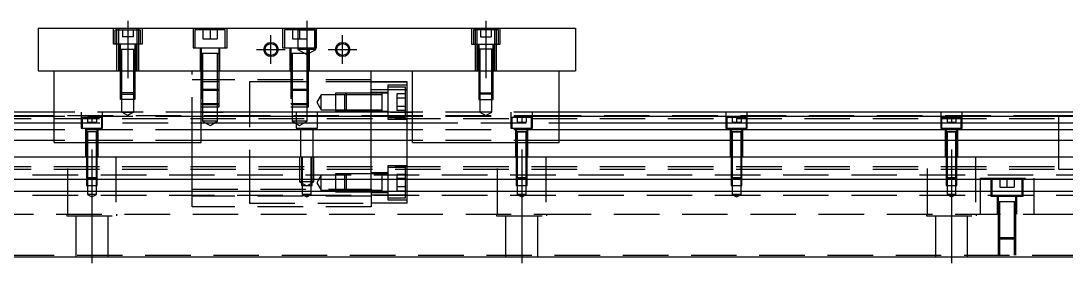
# Model space of a CAD drawing. Extents: x -10 to 725, y -280 to 77.
# Drawn here: x 180.2 to 472, y -218.4 to -150.4 of the extents above; entities that cross this region are included whole.
import ezdxf

# ---------------------------------------------------------------- set-up
doc = ezdxf.new("R2010")
doc.units = 0
doc.linetypes.add('CENTER', pattern=[50.8, 31.75, -6.35, 6.35, -6.35])
doc.linetypes.add('DASHED', pattern=[19.05, 12.7, -6.35])
doc.layers.get('0').update_dxf_attribs({"linetype": 'CONTINUOUS'})
doc.layers.add('CENTER', color=1, linetype='CENTER')

msp = doc.modelspace()

# ---------------------------------------------------------------- linework, layer by layer
at = {"color": 7, "linetype": 'CONTINUOUS'}
for p, q in [((185, -152.45), (335, -152.45)), ((185, -152.45), (185, -164.45)), ((335, -152.45), (335, -164.45)), ((185, -164.45), (335, -164.45)), ((189.5, -184.45), (189.5, -164.45)), ((230.5, -184.45), (230.5, -164.45)), ((278, -175.95), (278, -164.45)), ((289.5, -184.45), (289.5, -164.45)), ((330.5, -184.45), (330.5, -164.45)), ((278, -167.45), (288, -167.45)), ((288, -169.753062), (288, -167.45)), ((288, -175.95), (288, -169.753062)), ((189.5, -175.95), (0, -175.95)), ((189.5, -177.202272), (0, -177.202272)), ((289.5, -175.95), (230.5, -175.95)), ((289.5, -177.202272), (230.5, -177.202272)), ((520, -175.95), (330.5, -175.95)), ((520, -177.202272), (330.5, -177.202272)), ((470, -184.249932), (470, -176.949994)), ((0, -178.97668), (189.5, -178.97668)), ((189.5, -180.873076), (0, -180.873076)), ((230.5, -178.97668), (289.5, -178.97668)), ((289.5, -180.873076), (230.5, -180.873076)), ((330.5, -178.97668), (520, -178.97668)), ((520, -180.873076), (330.5, -180.873076)), ((189.5, -183.927372), (0, -183.927372)), ((189.5, -184.45), (230.5, -184.45)), ((289.5, -183.927372), (230.5, -183.927372)), ((289.5, -184.45), (330.5, -184.45)), ((520, -183.927372), (330.5, -183.927372)), ((470, -188.45), (470, -184.249932)), ((0, -188.45), (520, -188.45)), ((470, -191.950006), (470, -188.45)), ((520, -194.75), (0, -194.75)), ((520, -198.15), (0, -198.15)), ((0, -216.45), (520, -216.45))]:
    msp.add_line(p, q, dxfattribs=at)
at = {"color": 3, "linetype": 'DASHED'}
for p, q in [((206, -156.95), (206, -152.45)), ((206.5, -152.95), (213.5, -152.95)), ((206.5, -156.95), (206.5, -152.95)), ((207.000006, -152.95), (207.000006, -152.45)), ((207.000006, -156.95), (207.000006, -152.95)), ((207.5, -164.45), (207.5, -152.45)), ((208.5, -152.95), (208.5, -154.95)), ((210, -152.95), (210, -154.95)), ((211.5, -152.95), (211.5, -154.95)), ((212.5, -152.45), (212.5, -164.45)), ((212.999994, -152.45), (212.999994, -152.95)), ((212.999994, -152.95), (212.999994, -156.95)), ((213.5, -152.95), (213.5, -156.95)), ((214, -152.45), (214, -156.95)), ((228.25, -152.45), (228.25, -157.95)), ((237.25, -152.95), (228.75, -152.95)), ((228.75, -152.95), (228.75, -157.95)), ((231, -152.95), (231, -155.45)), ((233, -152.95), (233, -155.45)), ((235, -152.95), (235, -155.45)), ((237.25, -157.95), (237.25, -152.95)), ((237.75, -157.95), (237.75, -152.45)), ((253.25, -152.45), (253.25, -157.95)), ((262.25, -152.95), (253.75, -152.95)), ((253.75, -152.95), (253.75, -157.95)), ((256, -152.95), (256, -155.45)), ((257.5, -152.95), (257, -152.45)), ((257.5, -152.95), (257.5, -158.45)), ((257.5, -152.95), (262.5, -152.95)), ((258, -152.95), (258, -155.45)), ((260, -152.95), (260, -155.45)), ((262.25, -157.95), (262.25, -152.95)), ((262.5, -152.95), (263, -152.45)), ((262.5, -158.45), (262.5, -152.95)), ((262.75, -157.95), (262.75, -152.45)), ((306, -152.45), (306, -156.95)), ((313.5, -152.95), (306.5, -152.95)), ((306.5, -152.95), (306.5, -156.95)), ((307.000006, -152.45), (307.000006, -152.95)), ((307.000006, -152.95), (307.000006, -156.95)), ((307.5, -152.45), (307.5, -164.45)), ((308.5, -152.95), (308.5, -154.95)), ((310, -152.95), (310, -154.95)), ((311.5, -152.95), (311.5, -154.95)), ((312.5, -164.45), (312.5, -152.45)), ((312.999994, -152.95), (312.999994, -152.45)), ((312.999994, -156.95), (312.999994, -152.95)), ((313.5, -156.95), (313.5, -152.95)), ((314, -156.95), (314, -152.45)), ((214, -156.95), (206, -156.95)), ((207.000006, -164.45), (207.000006, -156.95)), ((207.75, -164.45), (207.75, -156.95)), ((208, -158.35), (208, -156.95)), ((210, -154.95), (208.5, -154.95)), ((211.5, -154.95), (210, -154.95)), ((212, -156.95), (212, -158.35)), ((212.25, -156.95), (212.25, -164.45)), ((212.999994, -156.95), (212.999994, -164.45)), ((231, -155.45), (233, -155.45)), ((233, -155.45), (235, -155.45)), ((256, -155.45), (258, -155.45)), ((258, -155.45), (260, -155.45)), ((306, -156.95), (314, -156.95)), ((307.000006, -156.95), (307.000006, -164.45)), ((307.75, -156.95), (307.75, -164.45)), ((308, -156.95), (308, -158.35)), ((308.5, -154.95), (310, -154.95)), ((310, -154.95), (311.5, -154.95)), ((312, -158.35), (312, -156.95)), ((312.25, -164.45), (312.25, -156.95)), ((312.999994, -164.45), (312.999994, -156.95)), ((207.999994, -158.35), (212.000006, -158.35)), ((207.999994, -158.35), (212.000006, -158.35)), ((207.999994, -158.35), (212.000006, -158.35)), ((208, -158.35), (208, -158.345)), ((208, -158.35), (208.216668, -158.35)), ((208, -158.355), (208, -158.35)), ((208, -164.45), (208, -158.35)), ((208.216668, -158.35), (211.783292, -158.35)), ((208.35, -164.45), (208.35, -158.35)), ((211.65, -158.35), (211.65, -164.45)), ((211.783292, -158.35), (212, -158.35)), ((212, -158.345), (212, -158.35)), ((212, -158.35), (212, -158.355)), ((212, -158.35), (212, -164.45)), ((228.25, -157.95), (237.75, -157.95)), ((230.25, -157.95), (230.25, -164.45)), ((235.500006, -159.55), (230.499994, -159.55)), ((235.500006, -159.55), (230.499994, -159.55)), ((230.5, -157.95), (230.5, -159.55)), ((230.5, -159.545), (230.5, -159.55)), ((230.5, -159.55), (230.757448, -159.55)), ((230.757468, -159.55), (230.5, -159.55)), ((230.5, -159.55), (230.5, -159.555)), ((230.5, -159.55), (230.500006, -174.45)), ((235.242552, -159.55), (230.757468, -159.55)), ((230.9, -159.55), (230.9, -164.45)), ((235.1, -164.45), (235.1, -159.55)), ((235.5, -159.55), (235.242552, -159.55)), ((235.242602, -159.55), (235.5, -159.55)), ((235.5, -159.55), (235.5, -157.95)), ((235.5, -159.55), (235.5, -159.545)), ((235.5, -159.555), (235.5, -159.55)), ((235.5, -164.45), (235.5, -159.55)), ((235.75, -164.45), (235.75, -157.95)), ((253.25, -157.95), (262.75, -157.95)), ((255.25, -157.95), (255.25, -164.45)), ((260.500006, -159.55), (255.499994, -159.55)), ((260.500006, -159.55), (255.499994, -159.55)), ((255.5, -157.95), (255.5, -159.55)), ((255.5, -159.545), (255.5, -159.55)), ((255.5, -159.55), (255.757448, -159.55)), ((255.757468, -159.55), (255.5, -159.55)), ((255.5, -159.55), (255.5, -159.555)), ((255.5, -159.55), (255.500006, -174.45)), ((260.242552, -159.55), (255.757468, -159.55)), ((255.9, -159.55), (255.9, -164.45)), ((262.5, -158.45), (257.5, -158.45)), ((257.5, -158.45), (260, -159.893376)), ((260, -159.893376), (262.5, -158.45)), ((260.1, -164.45), (260.1, -159.55)), ((260.5, -159.55), (260.242552, -159.55)), ((260.242602, -159.55), (260.5, -159.55)), ((260.5, -159.55), (260.5, -157.95)), ((260.5, -159.55), (260.5, -159.545)), ((260.5, -159.555), (260.5, -159.55)), ((260.5, -164.45), (260.5, -159.55)), ((260.75, -164.45), (260.75, -157.95)), ((312.000006, -158.35), (307.999994, -158.35)), ((312.000006, -158.35), (307.999994, -158.35)), ((312.000006, -158.35), (307.999994, -158.35)), ((308, -158.345), (308, -158.35)), ((308.216708, -158.35), (308, -158.35)), ((308, -158.35), (308, -158.355)), ((308, -158.35), (308, -164.45)), ((311.783332, -158.35), (308.216708, -158.35)), ((308.35, -158.35), (308.35, -164.45)), ((311.65, -164.45), (311.65, -158.35)), ((312, -158.35), (311.783332, -158.35)), ((312, -158.35), (312, -158.345)), ((312, -158.355), (312, -158.35)), ((312, -164.45), (312, -158.35)), ((208, -170.6), (208, -164.45)), ((208.000006, -170.600006), (208.000006, -164.45)), ((208.35, -170.95), (208.35, -164.45)), ((211.65, -164.45), (211.65, -170.95)), ((211.999994, -164.45), (211.999994, -170.600006)), ((212, -164.45), (212, -170.6)), ((228, -184.45), (228, -164.45)), ((230.9, -164.45), (230.9, -169.95)), ((235.1, -169.95), (235.1, -164.45)), ((235.499994, -169.550006), (235.499994, -164.45)), ((235.5, -169.55), (235.5, -164.45)), ((255.9, -164.45), (255.9, -169.95)), ((260.1, -169.95), (260.1, -164.45)), ((260.499994, -169.550006), (260.499994, -164.45)), ((260.5, -169.55), (260.5, -164.45)), ((308, -164.45), (308, -170.6)), ((308.000006, -164.45), (308.000006, -170.600006)), ((308.35, -164.45), (308.35, -170.95)), ((311.65, -170.95), (311.65, -164.45)), ((311.999994, -170.600006), (311.999994, -164.45)), ((312, -170.6), (312, -164.45)), ((278, -166.95), (228, -166.95)), ((230.9, -167.45), (230.5, -167.45)), ((235.1, -167.45), (230.9, -167.45)), ((235.5, -167.45), (235.1, -167.45)), ((244, -167.45), (244, -198.15)), ((255.5, -167.45), (244, -167.45)), ((255.9, -167.45), (255.5, -167.45)), ((260.1, -167.45), (255.9, -167.45)), ((260.5, -167.45), (260.1, -167.45)), ((278, -167.45), (260.5, -167.45)), ((283, -167.45), (278, -167.45)), ((282.6, -168.45), (282.6, -177.95)), ((288, -168.45), (282.6, -168.45)), ((283, -168.95), (282.6, -168.95)), ((283.35, -167.45), (283, -167.45)), ((283.35, -168.95), (283, -168.95)), ((286.65, -167.45), (283.35, -167.45)), ((286.65, -168.95), (283.35, -168.95)), ((287, -167.45), (286.65, -167.45)), ((287, -168.95), (286.65, -168.95)), ((288, -167.45), (287, -167.45)), ((287.6, -168.95), (287, -168.95)), ((287.6, -177.45), (287.6, -168.95)), ((212, -170.6), (208, -170.6)), ((208.35, -170.95), (208, -170.6)), ((208.000006, -172.45), (208.000006, -170.600006)), ((208.35, -170.95), (211.65, -170.95)), ((208.35, -172.45), (208.35, -170.95)), ((212, -170.6), (211.65, -170.95)), ((211.65, -170.95), (211.65, -172.45)), ((211.999994, -170.600006), (211.999994, -172.45)), ((230.5, -169.55), (235.5, -169.55)), ((230.5, -169.55), (230.9, -169.95)), ((235.1, -169.95), (230.9, -169.95)), ((230.9, -169.95), (230.9, -174.45)), ((235.1, -169.95), (235.5, -169.55)), ((235.1, -174.45), (235.1, -169.95)), ((235.499994, -174.45), (235.499994, -169.550006)), ((255.5, -169.55), (260.5, -169.55)), ((255.5, -169.55), (255.9, -169.95)), ((260.1, -169.95), (255.9, -169.95)), ((255.9, -169.95), (255.9, -174.45)), ((260.1, -169.95), (260.5, -169.55)), ((260.1, -174.45), (260.1, -169.95)), ((260.499994, -174.45), (260.499994, -169.550006)), ((264, -171.1), (262.787564, -173.2)), ((264, -175.3), (264, -171.1)), ((268, -171.1), (264, -171.1)), ((268, -170.700006), (268, -175.699994)), ((270.999994, -170.700006), (268, -170.700006)), ((270.6, -171.1), (268, -171.1)), ((271, -170.7), (270.6, -171.1)), ((270.6, -175.3), (270.6, -171.1)), ((278, -171.1), (270.6, -171.1)), ((278, -170.700006), (270.999994, -170.700006)), ((271, -170.7), (271, -175.7)), ((278, -170.7), (271, -170.7)), ((283, -169.753062), (278, -169.753062)), ((282.6, -170.45), (278, -170.45)), ((281, -170.7), (278, -170.7)), ((281, -171.1), (278, -171.1)), ((281, -170.7), (280.995, -170.7)), ((281, -173.049968), (281, -170.699994)), ((281, -170.957468), (281, -170.7)), ((282.6, -170.7), (281, -170.7)), ((281.005, -170.7), (281, -170.7)), ((281, -173.049954), (281, -170.957468)), ((283.35, -169.753062), (283, -169.753062)), ((286.65, -169.753062), (283.35, -169.753062)), ((285.1, -170.890598), (285.1, -172.0453)), ((287.6, -170.890598), (285.1, -170.890598)), ((287.6, -172.0453), (285.1, -172.0453)), ((285.1, -172.0453), (285.1, -174.3547)), ((287, -169.753062), (286.65, -169.753062)), ((288, -169.753062), (287, -169.753062)), ((308, -170.6), (312, -170.6)), ((308, -170.6), (308.35, -170.95)), ((308.000006, -170.600006), (308.000006, -172.45)), ((311.65, -170.95), (308.35, -170.95)), ((308.35, -170.95), (308.35, -172.45)), ((311.65, -170.95), (312, -170.6)), ((311.65, -172.45), (311.65, -170.95)), ((311.999994, -172.45), (311.999994, -170.600006)), ((211.999994, -172.45), (208.000006, -172.45)), ((208.35, -175.95), (208.35, -172.45)), ((211.65, -172.45), (211.65, -175.95)), ((230.5, -173.55), (235.5, -173.55)), ((230.5, -173.55), (230.9, -173.95)), ((230.500006, -174.45), (235.499994, -174.45)), ((235.1, -173.95), (230.9, -173.95)), ((230.9, -174.45), (230.9, -178.45)), ((235.1, -173.95), (235.5, -173.55)), ((235.1, -178.45), (235.1, -174.45)), ((255.5, -173.55), (260.5, -173.55)), ((255.5, -173.55), (255.9, -173.95)), ((255.500006, -174.45), (260.499994, -174.45)), ((260.1, -173.95), (255.9, -173.95)), ((255.9, -174.45), (255.9, -178.45)), ((260.1, -173.95), (260.5, -173.55)), ((260.1, -178.45), (260.1, -174.45)), ((262.787564, -173.2), (264, -175.3)), ((281, -173.40002), (281, -173.049954)), ((281, -175.700006), (281, -173.049968)), ((281, -175.442552), (281, -173.40002)), ((285.1, -174.3547), (285.1, -175.509402)), ((287.6, -174.3547), (285.1, -174.3547)), ((308.000006, -172.45), (311.999994, -172.45)), ((308.35, -172.45), (308.35, -175.95)), ((311.65, -175.95), (311.65, -172.45)), ((37, -177.7), (470, -177.7)), ((189.5, -176.95), (40.5, -176.95)), ((233.35, -175.95), (189.5, -175.95)), ((244, -176.95), (189.5, -176.95)), ((230.5, -177.202272), (189.5, -177.202272)), ((197, -175.95), (197, -180.45)), ((202.75, -177.45), (197.25, -177.45)), ((197.25, -177.45), (197.25, -180.45)), ((198.75, -177.45), (198.75, -178.75)), ((200, -177.45), (200, -178.75)), ((201.25, -177.45), (201.25, -178.75)), ((202.75, -180.45), (202.75, -177.45)), ((203, -180.45), (203, -175.95)), ((208.35, -175.95), (211.65, -175.95)), ((210, -176.902628), (208.35, -175.95)), ((211.65, -175.95), (210, -176.902628)), ((230.5, -175.95), (236.65, -175.95)), ((236.65, -175.95), (233.35, -175.95)), ((288, -176.95), (244, -176.95)), ((257, -175.95), (257, -180.45)), ((263, -180.45), (263, -175.95)), ((264, -175.3), (268, -175.3)), ((268, -175.3), (270.6, -175.3)), ((268, -175.699994), (271, -175.699994)), ((270.6, -175.3), (278, -175.3)), ((270.6, -175.3), (271, -175.7)), ((270.6, -175.3), (278, -175.3)), ((271, -175.699994), (278, -175.699994)), ((271, -175.7), (278, -175.699998)), ((278, -175.3), (281, -175.3)), ((278, -175.699998), (281.005, -175.7)), ((278, -188.45), (278, -175.95)), ((280.995, -175.7), (282.6, -175.7)), ((281, -175.7), (281, -175.442552)), ((282.6, -177.45), (287.6, -177.45)), ((282.6, -177.95), (288, -177.95)), ((283.35, -175.95), (289.5, -175.95)), ((287.6, -175.509402), (285.1, -175.509402)), ((330.5, -175.95), (286.65, -175.95)), ((288, -188.45), (288, -175.95)), ((330.5, -176.95), (288, -176.95)), ((330.5, -177.202272), (289.5, -177.202272)), ((311.65, -175.95), (308.35, -175.95)), ((308.35, -175.95), (310, -176.902628)), ((310, -176.902628), (311.65, -175.95)), ((317, -175.95), (317, -180.45)), ((322.75, -177.45), (317.25, -177.45)), ((317.25, -177.45), (317.25, -180.45)), ((318.75, -177.45), (318.75, -178.75)), ((320, -177.45), (320, -178.75)), ((321.25, -177.45), (321.25, -178.75)), ((322.75, -180.45), (322.75, -177.45)), ((323, -180.45), (323, -175.95)), ((470, -176.95), (330.5, -176.95)), ((377, -175.95), (377, -180.45)), ((382.75, -177.45), (377.25, -177.45)), ((377.25, -177.45), (377.25, -180.45)), ((378.75, -177.45), (378.75, -178.75)), ((380, -177.45), (380, -178.75)), ((381.25, -177.45), (381.25, -178.75)), ((382.75, -180.45), (382.75, -177.45)), ((383, -180.45), (383, -175.95)), ((437, -175.95), (437, -180.45)), ((442.75, -177.45), (437.25, -177.45)), ((437.25, -177.45), (437.25, -180.45)), ((438.75, -177.45), (438.75, -178.75)), ((440, -177.45), (440, -178.75)), ((441.25, -177.45), (441.25, -178.75)), ((442.75, -180.45), (442.75, -177.45)), ((443, -180.45), (443, -175.95)), ((470, -176.95), (469.995, -176.95)), ((470, -177.498872), (470, -176.95)), ((470.005, -176.95), (470, -176.95)), ((475, -176.95), (470, -176.95)), ((470, -184.249934), (470, -177.498872)), ((189.5, -178.97668), (230.5, -178.97668)), ((230.5, -180.873076), (189.5, -180.873076)), ((197, -180.45), (203, -180.45)), ((198.25, -180.45), (198.25, -188.45)), ((198.5, -180.45), (198.5, -181.45)), ((198.75, -178.75), (200, -178.75)), ((200, -178.75), (201.25, -178.75)), ((201.5, -181.45), (201.5, -180.45)), ((201.75, -188.45), (201.75, -180.45)), ((235.1, -178.45), (230.9, -178.45)), ((230.9, -178.45), (233, -179.662436)), ((233, -179.662436), (235.1, -178.45)), ((260.1, -178.45), (255.9, -178.45)), ((255.9, -178.45), (258, -179.662436)), ((257, -180.45), (263, -180.45)), ((258, -179.662436), (260.1, -178.45)), ((258.25, -180.45), (258.25, -188.45)), ((261.75, -188.45), (261.75, -180.45)), ((289.5, -178.97668), (330.5, -178.97668)), ((330.5, -180.873076), (289.5, -180.873076)), ((317, -180.45), (323, -180.45)), ((318.25, -180.45), (318.25, -188.45)), ((318.5, -180.45), (318.5, -181.45)), ((318.75, -178.75), (320, -178.75)), ((320, -178.75), (321.25, -178.75)), ((321.5, -181.45), (321.5, -180.45)), ((321.75, -188.45), (321.75, -180.45)), ((377, -180.45), (383, -180.45)), ((378.25, -180.45), (378.25, -188.45)), ((378.5, -180.45), (378.5, -181.45)), ((378.75, -178.75), (380, -178.75)), ((380, -178.75), (381.25, -178.75)), ((381.5, -181.45), (381.5, -180.45)), ((381.75, -188.45), (381.75, -180.45)), ((437, -180.45), (443, -180.45)), ((438.25, -180.45), (438.25, -188.45)), ((438.5, -180.45), (438.5, -181.45)), ((438.75, -178.75), (440, -178.75)), ((440, -178.75), (441.25, -178.75)), ((441.5, -181.45), (441.5, -180.45)), ((441.75, -188.45), (441.75, -180.45)), ((199.998804, -181.45), (198.499994, -181.45)), ((201.500006, -181.45), (198.499994, -181.45)), ((198.5, -181.445), (198.5, -181.45)), ((198.624678, -181.45), (198.5, -181.45)), ((198.5, -181.45), (198.5, -181.455)), ((198.5, -181.45), (198.5, -188.45)), ((199.998804, -181.45), (198.624678, -181.45)), ((198.75, -181.45), (198.75, -188.45)), ((201.500006, -181.45), (199.998804, -181.45)), ((201.37533, -181.45), (199.998804, -181.45)), ((201.25, -188.45), (201.25, -181.45)), ((201.5, -181.45), (201.37533, -181.45)), ((201.5, -181.45), (201.5, -181.445)), ((201.5, -181.455), (201.5, -181.45)), ((201.5, -188.45), (201.5, -181.45)), ((321.500006, -181.45), (318.499994, -181.45)), ((319.998804, -181.45), (318.499994, -181.45)), ((318.5, -181.445), (318.5, -181.45)), ((318.5, -181.45), (318.62467, -181.45)), ((318.624678, -181.45), (318.5, -181.45)), ((318.5, -181.45), (318.5, -181.455)), ((318.5, -181.45), (318.5, -188.45)), ((318.62467, -181.45), (321.375392, -181.45)), ((319.998804, -181.45), (318.624678, -181.45)), ((318.75, -181.45), (318.75, -188.45)), ((321.500006, -181.45), (319.998804, -181.45)), ((321.37533, -181.45), (319.998804, -181.45)), ((321.25, -188.45), (321.25, -181.45)), ((321.5, -181.45), (321.37533, -181.45)), ((321.375392, -181.45), (321.5, -181.45)), ((321.5, -181.45), (321.5, -181.445)), ((321.5, -181.455), (321.5, -181.45)), ((321.5, -188.45), (321.5, -181.45)), ((381.500006, -181.45), (378.499994, -181.45)), ((379.998804, -181.45), (378.499994, -181.45)), ((378.5, -181.445), (378.5, -181.45)), ((378.5, -181.45), (378.62467, -181.45)), ((378.624678, -181.45), (378.5, -181.45)), ((378.5, -181.45), (378.5, -181.455)), ((378.5, -181.45), (378.5, -188.45)), ((378.62467, -181.45), (381.375392, -181.45)), ((379.998804, -181.45), (378.624678, -181.45)), ((378.75, -181.45), (378.75, -188.45)), ((381.500006, -181.45), (379.998804, -181.45)), ((381.37533, -181.45), (379.998804, -181.45)), ((381.25, -188.45), (381.25, -181.45)), ((381.5, -181.45), (381.37533, -181.45)), ((381.375392, -181.45), (381.5, -181.45)), ((381.5, -181.45), (381.5, -181.445)), ((381.5, -181.455), (381.5, -181.45)), ((381.5, -188.45), (381.5, -181.45)), ((441.500006, -181.45), (438.499994, -181.45)), ((439.998804, -181.45), (438.499994, -181.45)), ((438.5, -181.445), (438.5, -181.45)), ((438.5, -181.45), (438.62467, -181.45)), ((438.624678, -181.45), (438.5, -181.45)), ((438.5, -181.45), (438.5, -181.455)), ((438.5, -181.45), (438.5, -188.45)), ((438.62467, -181.45), (441.375392, -181.45)), ((439.998804, -181.45), (438.624678, -181.45)), ((438.75, -181.45), (438.75, -188.45)), ((441.500006, -181.45), (439.998804, -181.45)), ((441.37533, -181.45), (439.998804, -181.45)), ((441.25, -188.45), (441.25, -181.45)), ((441.5, -181.45), (441.37533, -181.45)), ((441.375392, -181.45), (441.5, -181.45)), ((441.5, -181.45), (441.5, -181.445)), ((441.5, -181.455), (441.5, -181.45)), ((441.5, -188.45), (441.5, -181.45)), ((230.5, -183.927372), (189.5, -183.927372)), ((228, -188.45), (228, -184.45)), ((330.5, -183.927372), (289.5, -183.927372)), ((470, -184.650056), (470, -184.249934)), ((470, -188.45023), (470, -184.650056)), ((193.291796, -204.45), (193.291796, -188.45)), ((198.5, -188.45), (198.5, -194.2)), ((198.500006, -188.45), (198.500002, -194.2)), ((198.75, -188.45), (198.75, -194.45)), ((201.25, -194.45), (201.25, -188.45)), ((201.499998, -194.2), (201.499994, -188.45)), ((201.5, -194.2), (201.5, -188.45)), ((206.708204, -188.45), (206.708204, -204.45)), ((228, -194.75), (228, -188.45)), ((258, -188.45), (258, -195.45)), ((258.500006, -188.45), (258.500006, -194.75)), ((258.75, -188.45), (258.75, -196.45)), ((261.25, -196.45), (261.25, -188.45)), ((261.499994, -194.75), (261.499994, -188.45)), ((262, -195.45), (262, -188.45)), ((278, -194.75), (278, -188.45)), ((288, -194.75), (288, -188.45)), ((313.291796, -204.45), (313.291796, -188.45)), ((318.5, -188.45), (318.5, -194.2)), ((318.500006, -188.45), (318.500002, -194.2)), ((318.75, -188.45), (318.75, -194.45)), ((321.25, -194.45), (321.25, -188.45)), ((321.499998, -194.2), (321.499994, -188.45)), ((321.5, -194.2), (321.5, -188.45)), ((326.708204, -188.45), (326.708204, -204.45)), ((378.5, -188.45), (378.5, -194.2)), ((378.500006, -188.45), (378.500002, -194.2)), ((378.75, -188.45), (378.75, -194.45)), ((381.25, -194.45), (381.25, -188.45)), ((381.499998, -194.2), (381.499994, -188.45)), ((381.5, -194.2), (381.5, -188.45)), ((433.291796, -204.45), (433.291796, -188.45)), ((438.5, -188.45), (438.5, -194.2)), ((438.500006, -188.45), (438.500002, -194.2)), ((438.75, -188.45), (438.75, -194.45)), ((441.25, -194.45), (441.25, -188.45)), ((441.499998, -194.2), (441.499994, -188.45)), ((441.5, -194.2), (441.5, -188.45)), ((446.708204, -188.45), (446.708204, -204.45)), ((470, -191.400962), (470, -188.45023)), ((37, -191.2), (470, -191.2)), ((37, -191.95), (470, -191.95)), ((282.6, -190.95), (282.6, -200.45)), ((288, -190.95), (282.6, -190.95)), ((287.6, -191.45), (282.6, -191.45)), ((287.6, -194.75), (287.6, -191.45)), ((469.995, -191.95), (470, -191.95)), ((470, -191.949332), (470, -191.400962)), ((470, -191.95), (470, -191.949332)), ((470, -191.95), (470.005, -191.95)), ((470, -191.95), (475, -191.95)), ((520, -193.6), (0, -193.6)), ((198.5, -194.2), (201.5, -194.2)), ((198.5, -194.2), (198.75, -194.45)), ((198.500002, -194.2), (198.500006, -194.75)), ((198.500006, -194.75), (198.500006, -196.45)), ((201.25, -194.45), (198.75, -194.45)), ((198.75, -194.45), (198.75, -196.45)), ((201.25, -194.45), (201.5, -194.2)), ((201.25, -196.45), (201.25, -194.45)), ((201.499994, -194.75), (201.499998, -194.2)), ((201.499994, -196.45), (201.499994, -194.75)), ((228, -197.45), (228, -194.75)), ((262, -195.45), (258, -195.45)), ((258, -195.45), (260, -196.6047)), ((258.500006, -194.75), (258.500006, -196.45)), ((260, -196.6047), (262, -195.45)), ((261.499994, -196.45), (261.499994, -194.75)), ((264, -193.6), (262.787564, -195.7)), ((264, -197.8), (264, -193.6)), ((271, -193.200002), (268, -193.200006)), ((268, -193.200006), (268, -198.15)), ((271, -193.2), (270.6, -193.6)), ((270.6, -197.8), (270.6, -193.6)), ((271, -193.2), (271, -198.15)), ((278, -193.2), (271, -193.2)), ((278, -193.200006), (271, -193.200002)), ((282.6, -192.95), (278, -192.95)), ((281.005, -193.2), (278, -193.2)), ((278, -197.45), (278, -194.75)), ((282.6, -193.2), (280.995, -193.2)), ((281, -195.7), (281, -193.199994)), ((281, -198.200006), (281, -193.199994)), ((281, -195.7), (281, -193.199994)), ((281, -198.200006), (281, -193.199994)), ((281, -193.2), (281, -193.457448)), ((281, -193.457468), (281, -193.2)), ((281, -193.2), (281, -193.457448)), ((281, -193.457468), (281, -193.2)), ((281, -194.74994), (281, -193.457468)), ((281, -194.75), (281, -193.6)), ((281, -195.549954), (281, -194.74994)), ((281, -197.8), (281, -194.75)), ((285.1, -193.390598), (285.1, -194.5453)), ((287.6, -193.390598), (285.1, -193.390598)), ((287.6, -194.5453), (285.1, -194.5453)), ((285.1, -194.5453), (285.1, -196.8547)), ((287.6, -198.15), (287.6, -194.75)), ((288, -198.15), (288, -194.75)), ((318.5, -194.2), (321.5, -194.2)), ((318.5, -194.2), (318.75, -194.45)), ((318.500002, -194.2), (318.500006, -194.75)), ((318.500006, -194.75), (318.500006, -196.45)), ((321.25, -194.45), (318.75, -194.45)), ((318.75, -194.45), (318.75, -196.45)), ((321.25, -194.45), (321.5, -194.2)), ((321.25, -196.45), (321.25, -194.45)), ((321.499994, -194.75), (321.499998, -194.2)), ((321.499994, -196.45), (321.499994, -194.75)), ((378.5, -194.2), (381.5, -194.2)), ((378.5, -194.2), (378.75, -194.45)), ((378.500002, -194.2), (378.500006, -194.75)), ((378.500006, -194.75), (378.500006, -196.45)), ((381.25, -194.45), (378.75, -194.45)), ((378.75, -194.45), (378.75, -196.45)), ((381.25, -194.45), (381.5, -194.2)), ((381.25, -196.45), (381.25, -194.45)), ((381.499994, -194.75), (381.499998, -194.2)), ((381.499994, -196.45), (381.499994, -194.75)), ((438.5, -194.2), (441.5, -194.2)), ((438.5, -194.2), (438.75, -194.45)), ((438.500002, -194.2), (438.500006, -194.75)), ((438.500006, -194.75), (438.500006, -196.45)), ((441.25, -194.45), (438.75, -194.45)), ((438.75, -194.45), (438.75, -196.45)), ((441.25, -194.45), (441.5, -194.2)), ((441.25, -196.45), (441.25, -194.45)), ((441.499994, -194.75), (441.499998, -194.2)), ((441.499994, -196.45), (441.499994, -194.75)), ((448, -194.45), (463, -194.45)), ((448, -194.45), (448, -194.75)), ((448, -194.75), (448, -198.15)), ((451, -194.45), (451, -199.45)), ((451.25, -194.45), (451.25, -194.75)), ((451.25, -194.75), (451.25, -198.15)), ((453.5, -194.45), (453.5, -196.95)), ((455.5, -194.45), (455.5, -196.95)), ((457.5, -194.45), (457.5, -196.95)), ((459.75, -194.75), (459.75, -194.45)), ((459.75, -198.15), (459.75, -194.75)), ((460, -199.45), (460, -194.45)), ((463, -194.45), (463, -194.75)), ((463, -194.75), (463, -198.15)), ((198.500006, -196.45), (201.499994, -196.45)), ((198.75, -196.45), (198.75, -198.95)), ((201.25, -198.95), (201.25, -196.45)), ((228, -197.45), (278, -197.45)), ((228, -198.15), (228, -197.45)), ((228, -202.45), (228, -198.15)), ((244, -198.15), (244, -201.45)), ((258.500006, -196.45), (261.499994, -196.45)), ((258.75, -196.45), (258.75, -198.95)), ((261.25, -198.95), (261.25, -196.45)), ((262.787564, -195.7), (264, -197.8)), ((264, -197.8), (268, -197.8)), ((268, -197.8), (270.6, -197.8)), ((268, -198.15), (268, -198.199994)), ((268, -198.199994), (271, -198.199998)), ((270.6, -197.8), (278, -197.8)), ((270.6, -197.8), (270.95, -198.15)), ((270.95, -198.15), (271, -198.2)), ((271, -198.15), (271, -198.2)), ((271, -198.199998), (278, -198.199994)), ((271, -198.2), (278, -198.2)), ((278, -197.45), (278, -198.15)), ((278, -197.8), (281, -197.8)), ((278, -198.15), (278, -202.45)), ((278, -198.2), (281, -198.2)), ((280.995, -198.2), (281, -198.2)), ((281, -197.942552), (281, -195.549954)), ((281, -198.15), (281, -197.8)), ((281, -198.15059), (281, -197.942552)), ((281, -198.200006), (281, -198.15)), ((281, -198.2), (281, -198.15059)), ((281, -198.2), (282.6, -198.2)), ((281, -198.2), (281.005, -198.2)), ((285.1, -196.8547), (285.1, -198.009402)), ((287.6, -196.8547), (285.1, -196.8547)), ((287.6, -198.009402), (285.1, -198.009402)), ((287.6, -199.95), (287.6, -198.15)), ((288, -199.146938), (288, -198.15)), ((318.500006, -196.45), (321.499994, -196.45)), ((318.75, -196.45), (318.75, -198.95)), ((321.25, -198.95), (321.25, -196.45)), ((378.500006, -196.45), (381.499994, -196.45)), ((378.75, -196.45), (378.75, -198.95)), ((381.25, -198.95), (381.25, -196.45)), ((438.500006, -196.45), (441.499994, -196.45)), ((438.75, -196.45), (438.75, -198.95)), ((441.25, -198.95), (441.25, -196.45)), ((448, -198.15), (448, -204.45)), ((451.25, -198.15), (451.25, -199.45)), ((453.5, -196.95), (455.5, -196.95)), ((455.5, -196.95), (457.5, -196.95)), ((459.75, -199.45), (459.75, -198.15)), ((463, -198.15), (463, -204.45)), ((520, -199.3), (0, -199.3)), ((201.25, -198.95), (198.75, -198.95)), ((198.75, -198.95), (200, -199.671688)), ((200, -199.671688), (201.25, -198.95)), ((278, -199.458332), (228, -199.458332)), ((261.25, -198.95), (258.75, -198.95)), ((258.75, -198.95), (260, -199.671688)), ((260, -199.671688), (261.25, -198.95)), ((278, -198.45), (282.6, -198.45)), ((288, -199.146938), (278, -199.146938)), ((282.6, -199.95), (287.6, -199.95)), ((282.6, -200.45), (288, -200.45)), ((288, -201.45), (288, -199.146938)), ((321.25, -198.95), (318.75, -198.95)), ((318.75, -198.95), (320, -199.671688)), ((320, -199.671688), (321.25, -198.95)), ((381.25, -198.95), (378.75, -198.95)), ((378.75, -198.95), (380, -199.671688)), ((380, -199.671688), (381.25, -198.95)), ((441.25, -198.95), (438.75, -198.95)), ((438.75, -198.95), (440, -199.671688)), ((440, -199.671688), (441.25, -198.95)), ((451, -199.45), (460, -199.45)), ((452.75, -199.45), (452.75, -204.45)), ((458.000006, -201.05), (452.999994, -201.05)), ((458.000006, -201.05), (452.999994, -201.05)), ((458.000006, -201.05), (452.999994, -201.05)), ((453, -199.45), (453, -201.05)), ((453, -201.045), (453, -201.05)), ((453, -201.05), (453.257448, -201.05)), ((453.257468, -201.05), (453, -201.05)), ((453, -201.05), (453, -201.055)), ((453, -201.05), (453, -204.45)), ((457.742552, -201.05), (453.257468, -201.05)), ((453.4, -201.05), (453.4, -204.45)), ((457.6, -204.45), (457.6, -201.05)), ((458, -201.05), (457.742552, -201.05)), ((457.742602, -201.05), (458, -201.05)), ((458, -201.05), (458, -199.45)), ((458, -201.05), (458, -201.045)), ((458, -201.055), (458, -201.05)), ((458, -204.45), (458, -201.05)), ((458.25, -204.45), (458.25, -199.45)), ((278, -202.45), (228, -202.45)), ((244, -201.45), (278, -201.45)), ((288, -201.45), (278, -201.45)), ((56.708204, -204.45), (326.708204, -204.45)), ((193, -204.45), (193, -204.95)), ((193, -204.95), (207, -204.95)), ((195.5, -204.95), (195.5, -216.45)), ((204.5, -216.45), (204.5, -204.95)), ((207, -204.95), (207, -204.45)), ((313, -204.45), (313, -204.95)), ((313, -204.95), (327, -204.95)), ((315.5, -204.95), (315.5, -216.45)), ((324.5, -216.45), (324.5, -204.95)), ((326.708204, -204.45), (463.291796, -204.45)), ((327, -204.95), (327, -204.45)), ((433, -204.45), (433, -204.95)), ((433, -204.95), (447, -204.95)), ((435.5, -204.95), (435.5, -216.45)), ((444.5, -216.45), (444.5, -204.95)), ((447, -204.95), (447, -204.45)), ((453, -204.45), (453, -211.05)), ((453.000006, -204.45), (453.000006, -211.050006)), ((453.4, -204.45), (453.4, -211.45)), ((457.6, -211.45), (457.6, -204.45)), ((457.999994, -211.050006), (457.999994, -204.45)), ((458, -211.05), (458, -204.45)), ((463.291796, -204.45), (476.708204, -204.45)), ((453, -211.05), (458, -211.05)), ((453, -211.05), (453.4, -211.45)), ((453.000006, -211.050006), (453.000006, -215.95)), ((457.6, -211.45), (453.4, -211.45)), ((453.4, -211.45), (453.4, -215.95)), ((457.6, -211.45), (458, -211.05)), ((457.6, -215.95), (457.6, -211.45)), ((457.999994, -215.95), (457.999994, -211.050006)), ((62.499994, -215.95), (520, -215.95))]:
    msp.add_line(p, q, dxfattribs=at)
at = {"color": 3, "linetype": 'CONTINUOUS'}
for centre in [(250, -158.45), (270, -158.45)]:
    msp.add_circle(centre, 2, dxfattribs=at)
at = {"color": 7, "linetype": 'CONTINUOUS'}
for centre in [(250, -158.45), (270, -158.45)]:
    msp.add_circle(centre, 1.65, dxfattribs=at)
at = {"layer": 'CENTER', "color": 1, "linetype": 'CENTER'}
for p, q in [((210, -150.45), (210, -166.45)), ((260, -150.45), (260, -161.893376)), ((310, -150.45), (310, -166.45)), ((250, -162.45), (250, -154.45)), ((270, -162.45), (270, -154.45)), ((246, -158.45), (254, -158.45)), ((266, -158.45), (274, -158.45)), ((200, -186.45), (200, -218.45)), ((320, -186.45), (320, -218.45)), ((440, -186.45), (440, -218.45))]:
    msp.add_line(p, q, dxfattribs=at)

doc.saveas('drawing.dxf')
